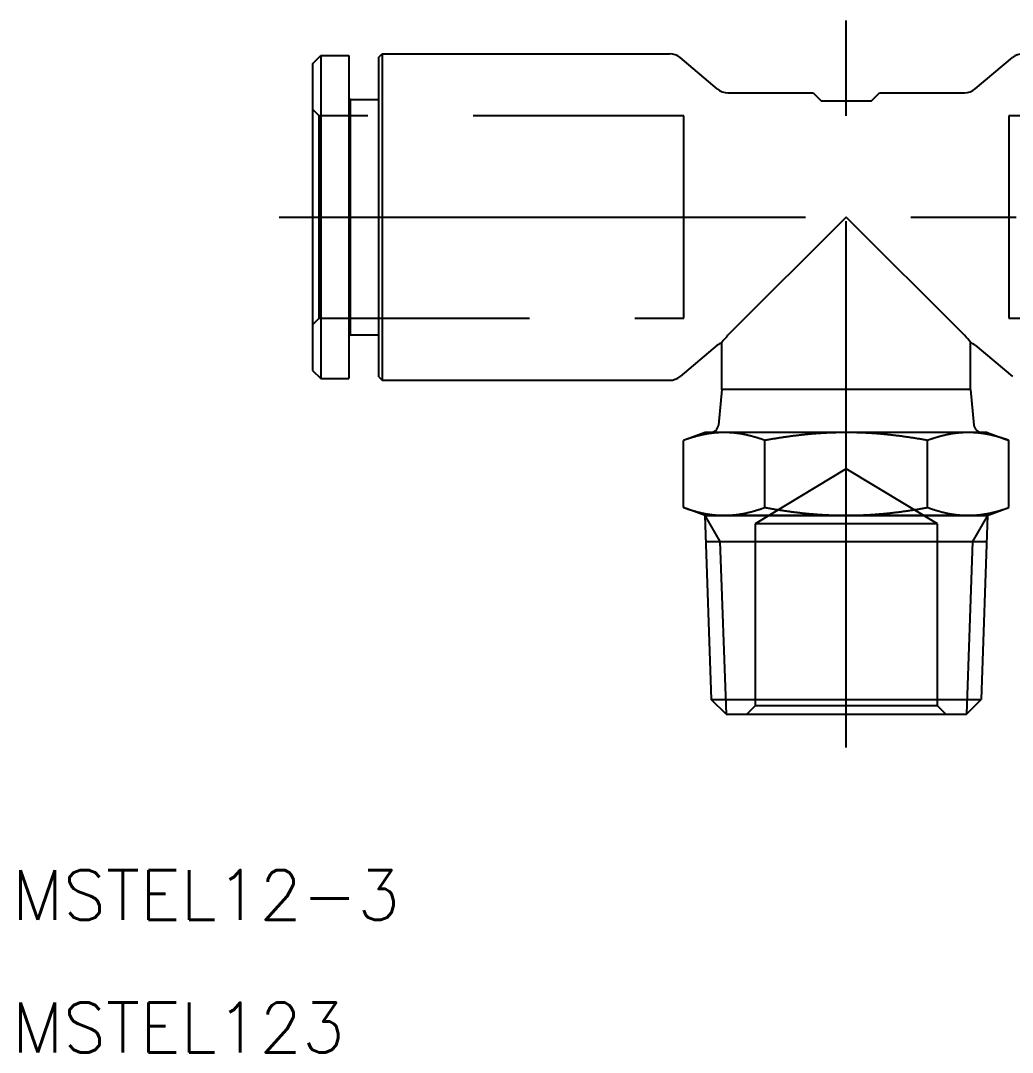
# Model space of a CAD drawing. Extents: x -50 to 64, y -50 to 12.
# Drawn here: x -49.8 to 10, y -50.4 to 11.8 of the extents above; entities that cross this region are included whole.
import ezdxf

# ---------------------------------------------------------------- set-up
doc = ezdxf.new("R2010")
doc.units = 0
doc.linetypes.add('CENTER', pattern=[50.8, 31.75, -6.35, 6.35, -6.35])
doc.linetypes.add('DASHED', pattern=[19.05, 12.7, -6.35])
doc.layers.get('0').update_dxf_attribs({"linetype": 'CONTINUOUS'})
doc.layers.add('CENTER', color=1, linetype='CENTER')
doc.styles.get("Standard").update_dxf_attribs({"font": 'txt.shx', "height": 3, "bigfont": 'bigfont.shx'})

msp = doc.modelspace()

# ---------------------------------------------------------------- linework, layer by layer
at = {"color": 7, "linetype": 'CONTINUOUS'}
for p, q in [((-32.2, 9.25), (-31.7, 9.75)), ((-31.7, 9.75), (-31.7, -9.75)), ((-31.7, 9.75), (-30, 9.75)), ((-30, 9.75), (-30, -9.75)), ((-28.2, 9.65), (-28, 9.85)), ((-28.2, -9.65), (-28.2, 9.65)), ((-28, 9.85), (-28, -9.85)), ((-28, 9.85), (-10.664032, 9.85)), ((-7.778839, 7.734026), (-10.021161, 9.615974)), ((7.778839, 7.734026), (10.021161, 9.615974)), ((-32.2, 9.25), (-32.2, -9.25)), ((-7.135968, 7.5), (-2, 7.5)), ((-2, 7.5), (-1.5, 7)), ((1.5, 7), (2, 7.5)), ((2, 7.5), (7.135968, 7.5)), ((-29.9, 7.1), (-30, 7.2)), ((-29.9, -7.1), (-29.9, 7.1)), ((-29.9, 7.1), (-28.2, 7.1)), ((1.5, 7), (-1.5, 7)), ((0, 0), (-7.135968, -7.135968)), ((7.135968, -7.135968), (0, 0)), ((-29.9, -7.1), (-30, -7.2)), ((-29.9, -7.1), (-28.2, -7.1)), ((-7.778839, -7.734026), (-10.021161, -9.615974)), ((-7.5, -10.4), (-7.5, -7.568614)), ((7.5, -10.4), (7.5, -7.568614)), ((7.778839, -7.734026), (10.021161, -9.615974)), ((-32.2, -9.25), (-31.7, -9.75)), ((-31.7, -9.75), (-30, -9.75)), ((-28.2, -9.65), (-28, -9.85)), ((-28, -9.85), (-10.664032, -9.85)), ((-7.5, -10.4), (-7.706525, -12.547856)), ((7.5, -10.4), (-7.5, -10.4)), ((7.5, -10.4), (7.706525, -12.547856)), ((-8.5, -13), (-9.814955, -13.478604)), ((-7.361216, -13), (-8.5, -13)), ((0, -13), (-7.361216, -13)), ((7.361216, -13), (0, -13)), ((8.5, -13), (7.361216, -13)), ((8.5, -13), (9.814955, -13.478604)), ((-9.814955, -17.521396), (-9.814955, -13.478604)), ((-4.907477, -17.521396), (-4.907477, -13.478604)), ((4.907477, -17.521396), (4.907477, -13.478604)), ((9.814955, -17.521396), (9.814955, -13.478604)), ((-8.5, -18), (-9.814955, -17.521396)), ((8.528302, -18), (-8.528302, -18)), ((-8.528302, -18), (-8.140227, -29.113026)), ((-8.5, -18), (-7.361216, -18)), ((-7.361216, -18), (0, -18)), ((0, -18), (7.361216, -18)), ((7.361216, -18), (8.5, -18)), ((8.528302, -18), (8.140227, -29.113026)), ((8.5, -18), (9.814955, -17.521396)), ((-8.473194, -19.578085), (8.473194, -19.578085)), ((-7.253253, -30), (-8.140227, -29.113026)), ((-8.140227, -29.113026), (8.140227, -29.113026)), ((7.253253, -30), (8.140227, -29.113026)), ((-7.253253, -30), (7.253253, -30))]:
    msp.add_line(p, q, dxfattribs=at)
at = {"color": 3, "linetype": 'DASHED'}
for p, q in [((-31.8, 6.1), (-32.2, 6.5)), ((-9.8, 6.1), (-31.8, 6.1)), ((-31.8, -6.1), (-31.8, 6.1)), ((-9.8, -6.1), (-9.8, 6.1)), ((31.8, 6.1), (9.8, 6.1)), ((9.8, 6.1), (9.8, -6.1)), ((-32.2, -6.5), (-31.8, -6.1)), ((-31.8, -6.1), (-9.8, -6.1)), ((9.8, -6.1), (31.8, -6.1)), ((0, -15.195267), (-5.5, -18.5)), ((5.5, -18.5), (0, -15.195267)), ((-5.5, -18.5), (-5.5, -29.5)), ((5.5, -18.5), (-5.5, -18.5)), ((5.5, -29.5), (5.5, -18.5)), ((-5.5, -29.5), (-6, -30)), ((5.5, -29.5), (-5.5, -29.5)), ((6, -30), (5.5, -29.5))]:
    msp.add_line(p, q, dxfattribs=at)
at = {"color": 3, "linetype": 'CONTINUOUS'}
for p, q in [((-8.528302, -18), (-7.617194, -19.578085)), ((8.528302, -18), (7.617194, -19.578085)), ((-7.617194, -19.578085), (-7.253253, -30)), ((7.617194, -19.578085), (7.253253, -30))]:
    msp.add_line(p, q, dxfattribs=at)
at = {"color": 7}
for points in [[(-7.36122, -13, 0), (-7.38654, -13.0001, 0), (-7.41184, -13.0002, 0), (-7.43711, -13.0005, 0), (-7.46236, -13.0009, 0), (-7.48758, -13.0014, 0), (-7.51277, -13.002, 0), (-7.53795, -13.0027, 0), (-7.5631, -13.0035, 0), (-7.58824, -13.0044, 0), (-7.61335, -13.0054, 0), (-7.63845, -13.0066, 0), (-7.66353, -13.0078, 0), (-7.6886, -13.0092, 0), (-7.71366, -13.0106, 0), (-7.7387, -13.0122, 0), (-7.76374, -13.0138, 0), (-7.78876, -13.0156, 0), (-7.81378, -13.0175, 0), (-7.83879, -13.0195, 0), (-7.8638, -13.0216, 0), (-7.8888, -13.0237, 0), (-7.9138, -13.026, 0), (-7.9388, -13.0284, 0), (-7.9638, -13.0309, 0), (-7.98879, -13.0335, 0), (-8.0138, -13.0363, 0), (-8.0388, -13.0391, 0), (-8.06381, -13.042, 0), (-8.08883, -13.045, 0), (-8.11385, -13.0481, 0), (-8.13888, -13.0514, 0), (-8.16392, -13.0547, 0), (-8.18897, -13.0581, 0), (-8.21404, -13.0617, 0), (-8.23912, -13.0653, 0), (-8.26421, -13.0691, 0), (-8.28932, -13.0729, 0), (-8.31444, -13.0769, 0), (-8.33959, -13.0809, 0), (-8.36475, -13.0851, 0), (-8.38993, -13.0893, 0), (-8.41514, -13.0937, 0), (-8.44037, -13.0982, 0), (-8.46562, -13.1027, 0), (-8.4909, -13.1074, 0), (-8.5162, -13.1122, 0), (-8.54154, -13.1171, 0), (-8.5669, -13.1221, 0), (-8.59229, -13.1272, 0), (-8.61772, -13.1324, 0), (-8.64318, -13.1377, 0), (-8.66867, -13.1431, 0), (-8.6942, -13.1486, 0), (-8.71976, -13.1542, 0), (-8.74536, -13.1599, 0), (-8.771, -13.1658, 0), (-8.79668, -13.1717, 0), (-8.8224, -13.1777, 0), (-8.84817, -13.1839, 0), (-8.87398, -13.1901, 0), (-8.89983, -13.1965, 0), (-8.92573, -13.203, 0), (-8.95168, -13.2095, 0), (-8.97768, -13.2162, 0), (-9.00372, -13.223, 0), (-9.02982, -13.2299, 0), (-9.05597, -13.2369, 0), (-9.08218, -13.244, 0), (-9.10844, -13.2512, 0), (-9.13476, -13.2586, 0), (-9.16113, -13.266, 0), (-9.18756, -13.2736, 0), (-9.21406, -13.2812, 0), (-9.24062, -13.289, 0), (-9.26724, -13.2969, 0), (-9.29392, -13.3049, 0), (-9.32067, -13.313, 0), (-9.34748, -13.3212, 0), (-9.37437, -13.3295, 0), (-9.40132, -13.338, 0), (-9.42835, -13.3465, 0), (-9.45545, -13.3552, 0), (-9.48262, -13.364, 0), (-9.50987, -13.3729, 0), (-9.53719, -13.3819, 0), (-9.56459, -13.3911, 0), (-9.59207, -13.4003, 0), (-9.61964, -13.4097, 0), (-9.64728, -13.4192, 0), (-9.67501, -13.4288, 0), (-9.70282, -13.4385, 0), (-9.73072, -13.4483, 0), (-9.75871, -13.4583, 0), (-9.78679, -13.4684, 0), (-9.81495, -13.4786, 0)], [(-4.90748, -13.4786, 0), (-4.93565, -13.4684, 0), (-4.96372, -13.4583, 0), (-4.99171, -13.4483, 0), (-5.01961, -13.4385, 0), (-5.04742, -13.4288, 0), (-5.07515, -13.4192, 0), (-5.1028, -13.4097, 0), (-5.13036, -13.4003, 0), (-5.15784, -13.3911, 0), (-5.18524, -13.3819, 0), (-5.21256, -13.3729, 0), (-5.23981, -13.364, 0), (-5.26698, -13.3552, 0), (-5.29408, -13.3465, 0), (-5.32111, -13.338, 0), (-5.34806, -13.3295, 0), (-5.37495, -13.3212, 0), (-5.40176, -13.313, 0), (-5.42851, -13.3049, 0), (-5.4552, -13.2969, 0), (-5.48182, -13.289, 0), (-5.50837, -13.2812, 0), (-5.53487, -13.2736, 0), (-5.5613, -13.266, 0), (-5.58768, -13.2586, 0), (-5.61399, -13.2512, 0), (-5.64025, -13.244, 0), (-5.66646, -13.2369, 0), (-5.69261, -13.2299, 0), (-5.71871, -13.223, 0), (-5.74476, -13.2162, 0), (-5.77075, -13.2095, 0), (-5.7967, -13.203, 0), (-5.8226, -13.1965, 0), (-5.84846, -13.1901, 0), (-5.87426, -13.1839, 0), (-5.90003, -13.1777, 0), (-5.92575, -13.1717, 0), (-5.95143, -13.1658, 0), (-5.97707, -13.1599, 0), (-6.00267, -13.1542, 0), (-6.02824, -13.1486, 0), (-6.05376, -13.1431, 0), (-6.07926, -13.1377, 0), (-6.10471, -13.1324, 0), (-6.13014, -13.1272, 0), (-6.15553, -13.1221, 0), (-6.18089, -13.1171, 0), (-6.20623, -13.1122, 0), (-6.23153, -13.1074, 0), (-6.25681, -13.1027, 0), (-6.28207, -13.0982, 0), (-6.30729, -13.0937, 0), (-6.3325, -13.0893, 0), (-6.35768, -13.0851, 0), (-6.38285, -13.0809, 0), (-6.40799, -13.0769, 0), (-6.43312, -13.0729, 0), (-6.45822, -13.0691, 0), (-6.48332, -13.0653, 0), (-6.50839, -13.0617, 0), (-6.53346, -13.0581, 0), (-6.55851, -13.0547, 0), (-6.58355, -13.0514, 0), (-6.60858, -13.0481, 0), (-6.63361, -13.045, 0), (-6.65862, -13.042, 0), (-6.68363, -13.0391, 0), (-6.70864, -13.0363, 0), (-6.73364, -13.0335, 0), (-6.75864, -13.0309, 0), (-6.78363, -13.0284, 0), (-6.80863, -13.026, 0), (-6.83363, -13.0237, 0), (-6.85863, -13.0216, 0), (-6.88364, -13.0195, 0), (-6.90865, -13.0175, 0), (-6.93367, -13.0156, 0), (-6.95869, -13.0138, 0), (-6.98373, -13.0122, 0), (-7.00877, -13.0106, 0), (-7.03383, -13.0092, 0), (-7.0589, -13.0078, 0), (-7.08398, -13.0066, 0), (-7.10908, -13.0054, 0), (-7.1342, -13.0044, 0), (-7.15933, -13.0035, 0), (-7.18448, -13.0027, 0), (-7.20966, -13.002, 0), (-7.23485, -13.0014, 0), (-7.26007, -13.0009, 0), (-7.28532, -13.0005, 0), (-7.31059, -13.0002, 0), (-7.33589, -13.0001, 0), (-7.36122, -13, 0)], [(0, -13, 0), (-0.050656, -13.0001, 0), (-0.101253, -13.0002, 0), (-0.151795, -13.0005, 0), (-0.202285, -13.0009, 0), (-0.252725, -13.0014, 0), (-0.303117, -13.002, 0), (-0.353466, -13.0027, 0), (-0.403773, -13.0035, 0), (-0.45404, -13.0044, 0), (-0.504272, -13.0054, 0), (-0.554469, -13.0066, 0), (-0.604636, -13.0078, 0), (-0.654774, -13.0092, 0), (-0.704887, -13.0106, 0), (-0.754976, -13.0122, 0), (-0.805045, -13.0138, 0), (-0.855096, -13.0156, 0), (-0.905131, -13.0175, 0), (-0.955153, -13.0195, 0), (-1.00516, -13.0216, 0), (-1.05517, -13.0237, 0), (-1.10517, -13.026, 0), (-1.15516, -13.0284, 0), (-1.20516, -13.0309, 0), (-1.25516, -13.0335, 0), (-1.30516, -13.0363, 0), (-1.35517, -13.0391, 0), (-1.40519, -13.042, 0), (-1.45522, -13.045, 0), (-1.50527, -13.0481, 0), (-1.55533, -13.0514, 0), (-1.60541, -13.0547, 0), (-1.65552, -13.0581, 0), (-1.70564, -13.0617, 0), (-1.7558, -13.0653, 0), (-1.80598, -13.0691, 0), (-1.8562, -13.0729, 0), (-1.90645, -13.0769, 0), (-1.95674, -13.0809, 0), (-2.00707, -13.0851, 0), (-2.05743, -13.0893, 0), (-2.10784, -13.0937, 0), (-2.1583, -13.0982, 0), (-2.20881, -13.1027, 0), (-2.25937, -13.1074, 0), (-2.30998, -13.1122, 0), (-2.36064, -13.1171, 0), (-2.41137, -13.1221, 0), (-2.46216, -13.1272, 0), (-2.51301, -13.1324, 0), (-2.56392, -13.1377, 0), (-2.6149, -13.1431, 0), (-2.66596, -13.1486, 0), (-2.71709, -13.1542, 0), (-2.76829, -13.1599, 0), (-2.81957, -13.1658, 0), (-2.87093, -13.1717, 0), (-2.92237, -13.1777, 0), (-2.9739, -13.1839, 0), (-3.02552, -13.1901, 0), (-3.07723, -13.1965, 0), (-3.12903, -13.203, 0), (-3.18093, -13.2095, 0), (-3.23292, -13.2162, 0), (-3.28501, -13.223, 0), (-3.33721, -13.2299, 0), (-3.38951, -13.2369, 0), (-3.44192, -13.244, 0), (-3.49445, -13.2512, 0), (-3.54708, -13.2586, 0), (-3.59983, -13.266, 0), (-3.6527, -13.2736, 0), (-3.70569, -13.2812, 0), (-3.7588, -13.289, 0), (-3.81204, -13.2969, 0), (-3.86541, -13.3049, 0), (-3.9189, -13.313, 0), (-3.97254, -13.3212, 0), (-4.02631, -13.3295, 0), (-4.08022, -13.338, 0), (-4.13427, -13.3465, 0), (-4.18846, -13.3552, 0), (-4.24281, -13.364, 0), (-4.2973, -13.3729, 0), (-4.35195, -13.3819, 0), (-4.40675, -13.3911, 0), (-4.46172, -13.4003, 0), (-4.51684, -13.4097, 0), (-4.57213, -13.4192, 0), (-4.62759, -13.4288, 0), (-4.68321, -13.4385, 0), (-4.73901, -13.4483, 0), (-4.79499, -13.4583, 0), (-4.85114, -13.4684, 0), (-4.90748, -13.4786, 0)], [(4.90748, -13.4786, 0), (4.85114, -13.4684, 0), (4.79499, -13.4583, 0), (4.73901, -13.4483, 0), (4.68321, -13.4385, 0), (4.62759, -13.4288, 0), (4.57213, -13.4192, 0), (4.51684, -13.4097, 0), (4.46172, -13.4003, 0), (4.40675, -13.3911, 0), (4.35195, -13.3819, 0), (4.2973, -13.3729, 0), (4.24281, -13.364, 0), (4.18846, -13.3552, 0), (4.13427, -13.3465, 0), (4.08022, -13.338, 0), (4.02631, -13.3295, 0), (3.97254, -13.3212, 0), (3.9189, -13.313, 0), (3.86541, -13.3049, 0), (3.81204, -13.2969, 0), (3.7588, -13.289, 0), (3.70569, -13.2812, 0), (3.6527, -13.2736, 0), (3.59983, -13.266, 0), (3.54708, -13.2586, 0), (3.49445, -13.2512, 0), (3.44192, -13.244, 0), (3.38951, -13.2369, 0), (3.33721, -13.2299, 0), (3.28501, -13.223, 0), (3.23292, -13.2162, 0), (3.18093, -13.2095, 0), (3.12903, -13.203, 0), (3.07723, -13.1965, 0), (3.02552, -13.1901, 0), (2.9739, -13.1839, 0), (2.92237, -13.1777, 0), (2.87093, -13.1717, 0), (2.81957, -13.1658, 0), (2.76829, -13.1599, 0), (2.71709, -13.1542, 0), (2.66596, -13.1486, 0), (2.6149, -13.1431, 0), (2.56392, -13.1377, 0), (2.51301, -13.1324, 0), (2.46216, -13.1272, 0), (2.41137, -13.1221, 0), (2.36064, -13.1171, 0), (2.30998, -13.1122, 0), (2.25937, -13.1074, 0), (2.20881, -13.1027, 0), (2.1583, -13.0982, 0), (2.10784, -13.0937, 0), (2.05743, -13.0893, 0), (2.00707, -13.0851, 0), (1.95674, -13.0809, 0), (1.90645, -13.0769, 0), (1.8562, -13.0729, 0), (1.80598, -13.0691, 0), (1.7558, -13.0653, 0), (1.70564, -13.0617, 0), (1.65552, -13.0581, 0), (1.60541, -13.0547, 0), (1.55533, -13.0514, 0), (1.50527, -13.0481, 0), (1.45522, -13.045, 0), (1.40519, -13.042, 0), (1.35517, -13.0391, 0), (1.30516, -13.0363, 0), (1.25516, -13.0335, 0), (1.20516, -13.0309, 0), (1.15516, -13.0284, 0), (1.10517, -13.026, 0), (1.05517, -13.0237, 0), (1.00516, -13.0216, 0), (0.955153, -13.0195, 0), (0.905131, -13.0175, 0), (0.855096, -13.0156, 0), (0.805045, -13.0138, 0), (0.754976, -13.0122, 0), (0.704887, -13.0106, 0), (0.654774, -13.0092, 0), (0.604636, -13.0078, 0), (0.554469, -13.0066, 0), (0.504272, -13.0054, 0), (0.45404, -13.0044, 0), (0.403773, -13.0035, 0), (0.353466, -13.0027, 0), (0.303117, -13.002, 0), (0.252725, -13.0014, 0), (0.202285, -13.0009, 0), (0.151795, -13.0005, 0), (0.101253, -13.0002, 0), (0.050656, -13.0001, 0), (0, -13, 0)], [(7.36122, -13, 0), (7.33589, -13.0001, 0), (7.31059, -13.0002, 0), (7.28532, -13.0005, 0), (7.26007, -13.0009, 0), (7.23485, -13.0014, 0), (7.20966, -13.002, 0), (7.18448, -13.0027, 0), (7.15933, -13.0035, 0), (7.1342, -13.0044, 0), (7.10908, -13.0054, 0), (7.08398, -13.0066, 0), (7.0589, -13.0078, 0), (7.03383, -13.0092, 0), (7.00877, -13.0106, 0), (6.98373, -13.0122, 0), (6.95869, -13.0138, 0), (6.93367, -13.0156, 0), (6.90865, -13.0175, 0), (6.88364, -13.0195, 0), (6.85863, -13.0216, 0), (6.83363, -13.0237, 0), (6.80863, -13.026, 0), (6.78363, -13.0284, 0), (6.75864, -13.0309, 0), (6.73364, -13.0335, 0), (6.70864, -13.0363, 0), (6.68363, -13.0391, 0), (6.65862, -13.042, 0), (6.63361, -13.045, 0), (6.60858, -13.0481, 0), (6.58355, -13.0514, 0), (6.55851, -13.0547, 0), (6.53346, -13.0581, 0), (6.50839, -13.0617, 0), (6.48332, -13.0653, 0), (6.45822, -13.0691, 0), (6.43312, -13.0729, 0), (6.40799, -13.0769, 0), (6.38285, -13.0809, 0), (6.35768, -13.0851, 0), (6.3325, -13.0893, 0), (6.30729, -13.0937, 0), (6.28207, -13.0982, 0), (6.25681, -13.1027, 0), (6.23153, -13.1074, 0), (6.20623, -13.1122, 0), (6.18089, -13.1171, 0), (6.15553, -13.1221, 0), (6.13014, -13.1272, 0), (6.10471, -13.1324, 0), (6.07926, -13.1377, 0), (6.05376, -13.1431, 0), (6.02824, -13.1486, 0), (6.00267, -13.1542, 0), (5.97707, -13.1599, 0), (5.95143, -13.1658, 0), (5.92575, -13.1717, 0), (5.90003, -13.1777, 0), (5.87426, -13.1839, 0), (5.84846, -13.1901, 0), (5.8226, -13.1965, 0), (5.7967, -13.203, 0), (5.77075, -13.2095, 0), (5.74476, -13.2162, 0), (5.71871, -13.223, 0), (5.69261, -13.2299, 0), (5.66646, -13.2369, 0), (5.64025, -13.244, 0), (5.61399, -13.2512, 0), (5.58768, -13.2586, 0), (5.5613, -13.266, 0), (5.53487, -13.2736, 0), (5.50837, -13.2812, 0), (5.48182, -13.289, 0), (5.4552, -13.2969, 0), (5.42851, -13.3049, 0), (5.40176, -13.313, 0), (5.37495, -13.3212, 0), (5.34806, -13.3295, 0), (5.32111, -13.338, 0), (5.29408, -13.3465, 0), (5.26698, -13.3552, 0), (5.23981, -13.364, 0), (5.21256, -13.3729, 0), (5.18524, -13.3819, 0), (5.15784, -13.3911, 0), (5.13036, -13.4003, 0), (5.1028, -13.4097, 0), (5.07515, -13.4192, 0), (5.04742, -13.4288, 0), (5.01961, -13.4385, 0), (4.99171, -13.4483, 0), (4.96372, -13.4583, 0), (4.93565, -13.4684, 0), (4.90748, -13.4786, 0)], [(9.81495, -13.4786, 0), (9.78679, -13.4684, 0), (9.75871, -13.4583, 0), (9.73072, -13.4483, 0), (9.70282, -13.4385, 0), (9.67501, -13.4288, 0), (9.64728, -13.4192, 0), (9.61964, -13.4097, 0), (9.59207, -13.4003, 0), (9.56459, -13.3911, 0), (9.53719, -13.3819, 0), (9.50987, -13.3729, 0), (9.48262, -13.364, 0), (9.45545, -13.3552, 0), (9.42835, -13.3465, 0), (9.40132, -13.338, 0), (9.37437, -13.3295, 0), (9.34748, -13.3212, 0), (9.32067, -13.313, 0), (9.29392, -13.3049, 0), (9.26724, -13.2969, 0), (9.24062, -13.289, 0), (9.21406, -13.2812, 0), (9.18756, -13.2736, 0), (9.16113, -13.266, 0), (9.13476, -13.2586, 0), (9.10844, -13.2512, 0), (9.08218, -13.244, 0), (9.05597, -13.2369, 0), (9.02982, -13.2299, 0), (9.00372, -13.223, 0), (8.97768, -13.2162, 0), (8.95168, -13.2095, 0), (8.92573, -13.203, 0), (8.89983, -13.1965, 0), (8.87398, -13.1901, 0), (8.84817, -13.1839, 0), (8.8224, -13.1777, 0), (8.79668, -13.1717, 0), (8.771, -13.1658, 0), (8.74536, -13.1599, 0), (8.71976, -13.1542, 0), (8.6942, -13.1486, 0), (8.66867, -13.1431, 0), (8.64318, -13.1377, 0), (8.61772, -13.1324, 0), (8.59229, -13.1272, 0), (8.5669, -13.1221, 0), (8.54154, -13.1171, 0), (8.5162, -13.1122, 0), (8.4909, -13.1074, 0), (8.46562, -13.1027, 0), (8.44037, -13.0982, 0), (8.41514, -13.0937, 0), (8.38993, -13.0893, 0), (8.36475, -13.0851, 0), (8.33959, -13.0809, 0), (8.31444, -13.0769, 0), (8.28932, -13.0729, 0), (8.26421, -13.0691, 0), (8.23912, -13.0653, 0), (8.21404, -13.0617, 0), (8.18897, -13.0581, 0), (8.16392, -13.0547, 0), (8.13888, -13.0514, 0), (8.11385, -13.0481, 0), (8.08883, -13.045, 0), (8.06381, -13.042, 0), (8.0388, -13.0391, 0), (8.0138, -13.0363, 0), (7.98879, -13.0335, 0), (7.9638, -13.0309, 0), (7.9388, -13.0284, 0), (7.9138, -13.026, 0), (7.8888, -13.0237, 0), (7.8638, -13.0216, 0), (7.83879, -13.0195, 0), (7.81378, -13.0175, 0), (7.78876, -13.0156, 0), (7.76374, -13.0138, 0), (7.7387, -13.0122, 0), (7.71366, -13.0106, 0), (7.6886, -13.0092, 0), (7.66353, -13.0078, 0), (7.63845, -13.0066, 0), (7.61335, -13.0054, 0), (7.58824, -13.0044, 0), (7.5631, -13.0035, 0), (7.53795, -13.0027, 0), (7.51277, -13.002, 0), (7.48758, -13.0014, 0), (7.46236, -13.0009, 0), (7.43711, -13.0005, 0), (7.41184, -13.0002, 0), (7.38654, -13.0001, 0), (7.36122, -13, 0)], [(-9.81495, -17.5214, 0), (-9.78701, -17.5315, 0), (-9.75915, -17.5415, 0), (-9.73137, -17.5514, 0), (-9.70368, -17.5612, 0), (-9.67606, -17.5709, 0), (-9.64853, -17.5804, 0), (-9.62107, -17.5898, 0), (-9.59369, -17.5991, 0), (-9.56638, -17.6083, 0), (-9.53915, -17.6174, 0), (-9.51199, -17.6264, 0), (-9.4849, -17.6353, 0), (-9.45789, -17.644, 0), (-9.43094, -17.6526, 0), (-9.40405, -17.6612, 0), (-9.37724, -17.6696, 0), (-9.35049, -17.6779, 0), (-9.3238, -17.6861, 0), (-9.29717, -17.6941, 0), (-9.27061, -17.7021, 0), (-9.2441, -17.71, 0), (-9.21765, -17.7177, 0), (-9.19126, -17.7254, 0), (-9.16492, -17.7329, 0), (-9.13864, -17.7403, 0), (-9.11242, -17.7477, 0), (-9.08624, -17.7549, 0), (-9.06012, -17.762, 0), (-9.03404, -17.769, 0), (-9.00801, -17.7759, 0), (-8.98203, -17.7827, 0), (-8.9561, -17.7893, 0), (-8.93021, -17.7959, 0), (-8.90436, -17.8024, 0), (-8.87856, -17.8087, 0), (-8.85279, -17.815, 0), (-8.82707, -17.8212, 0), (-8.80138, -17.8272, 0), (-8.77573, -17.8331, 0), (-8.75012, -17.839, 0), (-8.72454, -17.8447, 0), (-8.699, -17.8504, 0), (-8.67349, -17.8559, 0), (-8.64801, -17.8613, 0), (-8.62255, -17.8666, 0), (-8.59713, -17.8718, 0), (-8.57174, -17.877, 0), (-8.54637, -17.882, 0), (-8.52103, -17.8869, 0), (-8.49571, -17.8917, 0), (-8.47041, -17.8964, 0), (-8.44514, -17.901, 0), (-8.41988, -17.9055, 0), (-8.39465, -17.9099, 0), (-8.36943, -17.9141, 0), (-8.34423, -17.9183, 0), (-8.31905, -17.9224, 0), (-8.29387, -17.9264, 0), (-8.26872, -17.9303, 0), (-8.24357, -17.934, 0), (-8.21844, -17.9377, 0), (-8.19331, -17.9413, 0), (-8.16819, -17.9447, 0), (-8.14308, -17.9481, 0), (-8.11798, -17.9513, 0), (-8.09288, -17.9545, 0), (-8.06778, -17.9575, 0), (-8.04269, -17.9605, 0), (-8.01759, -17.9633, 0), (-7.9925, -17.9661, 0), (-7.9674, -17.9687, 0), (-7.9423, -17.9712, 0), (-7.9172, -17.9736, 0), (-7.89209, -17.976, 0), (-7.86697, -17.9782, 0), (-7.84185, -17.9803, 0), (-7.81672, -17.9823, 0), (-7.79157, -17.9842, 0), (-7.76642, -17.986, 0), (-7.74125, -17.9877, 0), (-7.71607, -17.9892, 0), (-7.69087, -17.9907, 0), (-7.66565, -17.9921, 0), (-7.64042, -17.9933, 0), (-7.61516, -17.9945, 0), (-7.58988, -17.9955, 0), (-7.56459, -17.9965, 0), (-7.53926, -17.9973, 0), (-7.51391, -17.998, 0), (-7.48854, -17.9986, 0), (-7.46314, -17.9991, 0), (-7.4377, -17.9995, 0), (-7.41224, -17.9998, 0), (-7.38675, -17.9999, 0), (-7.36122, -18, 0)], [(-7.36122, -18, 0), (-7.33569, -17.9999, 0), (-7.31019, -17.9998, 0), (-7.28473, -17.9995, 0), (-7.25929, -17.9991, 0), (-7.23389, -17.9986, 0), (-7.20852, -17.998, 0), (-7.18317, -17.9973, 0), (-7.15785, -17.9965, 0), (-7.13255, -17.9955, 0), (-7.10727, -17.9945, 0), (-7.08202, -17.9933, 0), (-7.05678, -17.9921, 0), (-7.03157, -17.9907, 0), (-7.00637, -17.9892, 0), (-6.98118, -17.9877, 0), (-6.95601, -17.986, 0), (-6.93086, -17.9842, 0), (-6.90571, -17.9823, 0), (-6.88058, -17.9803, 0), (-6.85546, -17.9782, 0), (-6.83034, -17.976, 0), (-6.80523, -17.9736, 0), (-6.78013, -17.9712, 0), (-6.75503, -17.9687, 0), (-6.72993, -17.9661, 0), (-6.70484, -17.9633, 0), (-6.67975, -17.9605, 0), (-6.65465, -17.9575, 0), (-6.62955, -17.9545, 0), (-6.60445, -17.9513, 0), (-6.57935, -17.9481, 0), (-6.55424, -17.9447, 0), (-6.52912, -17.9413, 0), (-6.504, -17.9377, 0), (-6.47886, -17.934, 0), (-6.45372, -17.9303, 0), (-6.42856, -17.9264, 0), (-6.40339, -17.9224, 0), (-6.3782, -17.9183, 0), (-6.353, -17.9141, 0), (-6.32778, -17.9099, 0), (-6.30255, -17.9055, 0), (-6.27729, -17.901, 0), (-6.25202, -17.8964, 0), (-6.22672, -17.8917, 0), (-6.2014, -17.8869, 0), (-6.17606, -17.882, 0), (-6.15069, -17.877, 0), (-6.1253, -17.8718, 0), (-6.09988, -17.8666, 0), (-6.07443, -17.8613, 0), (-6.04895, -17.8559, 0), (-6.02343, -17.8504, 0), (-5.99789, -17.8447, 0), (-5.97231, -17.839, 0), (-5.9467, -17.8331, 0), (-5.92105, -17.8272, 0), (-5.89536, -17.8212, 0), (-5.86964, -17.815, 0), (-5.84388, -17.8087, 0), (-5.81807, -17.8024, 0), (-5.79222, -17.7959, 0), (-5.76633, -17.7893, 0), (-5.7404, -17.7827, 0), (-5.71442, -17.7759, 0), (-5.68839, -17.769, 0), (-5.66232, -17.762, 0), (-5.63619, -17.7549, 0), (-5.61002, -17.7477, 0), (-5.58379, -17.7403, 0), (-5.55751, -17.7329, 0), (-5.53117, -17.7254, 0), (-5.50478, -17.7177, 0), (-5.47833, -17.71, 0), (-5.45183, -17.7021, 0), (-5.42526, -17.6941, 0), (-5.39863, -17.6861, 0), (-5.37195, -17.6779, 0), (-5.34519, -17.6696, 0), (-5.31838, -17.6612, 0), (-5.2915, -17.6526, 0), (-5.26455, -17.644, 0), (-5.23753, -17.6353, 0), (-5.21044, -17.6264, 0), (-5.18328, -17.6174, 0), (-5.15605, -17.6083, 0), (-5.12874, -17.5991, 0), (-5.10136, -17.5898, 0), (-5.07391, -17.5804, 0), (-5.04637, -17.5709, 0), (-5.01876, -17.5612, 0), (-4.99106, -17.5514, 0), (-4.96328, -17.5415, 0), (-4.93542, -17.5315, 0), (-4.90748, -17.5214, 0)], [(-4.90748, -17.5214, 0), (-4.85159, -17.5315, 0), (-4.79586, -17.5415, 0), (-4.74031, -17.5514, 0), (-4.68492, -17.5612, 0), (-4.62969, -17.5709, 0), (-4.57462, -17.5804, 0), (-4.5197, -17.5898, 0), (-4.46494, -17.5991, 0), (-4.41033, -17.6083, 0), (-4.35587, -17.6174, 0), (-4.30155, -17.6264, 0), (-4.24737, -17.6353, 0), (-4.19334, -17.644, 0), (-4.13944, -17.6526, 0), (-4.08568, -17.6612, 0), (-4.03204, -17.6696, 0), (-3.97854, -17.6779, 0), (-3.92516, -17.6861, 0), (-3.87191, -17.6941, 0), (-3.81878, -17.7021, 0), (-3.76577, -17.71, 0), (-3.71287, -17.7177, 0), (-3.66009, -17.7254, 0), (-3.60742, -17.7329, 0), (-3.55486, -17.7403, 0), (-3.5024, -17.7477, 0), (-3.45005, -17.7549, 0), (-3.3978, -17.762, 0), (-3.34565, -17.769, 0), (-3.29359, -17.7759, 0), (-3.24163, -17.7827, 0), (-3.18976, -17.7893, 0), (-3.13798, -17.7959, 0), (-3.08629, -17.8024, 0), (-3.03468, -17.8087, 0), (-2.98315, -17.815, 0), (-2.9317, -17.8212, 0), (-2.88033, -17.8272, 0), (-2.82903, -17.8331, 0), (-2.77781, -17.839, 0), (-2.72665, -17.8447, 0), (-2.67556, -17.8504, 0), (-2.62454, -17.8559, 0), (-2.57358, -17.8613, 0), (-2.52268, -17.8666, 0), (-2.47183, -17.8718, 0), (-2.42104, -17.877, 0), (-2.37031, -17.882, 0), (-2.31962, -17.8869, 0), (-2.26898, -17.8917, 0), (-2.21839, -17.8964, 0), (-2.16784, -17.901, 0), (-2.11733, -17.9055, 0), (-2.06686, -17.9099, 0), (-2.01643, -17.9141, 0), (-1.96603, -17.9183, 0), (-1.91566, -17.9224, 0), (-1.86532, -17.9264, 0), (-1.815, -17.9303, 0), (-1.76471, -17.934, 0), (-1.71444, -17.9377, 0), (-1.66419, -17.9413, 0), (-1.61395, -17.9447, 0), (-1.56373, -17.9481, 0), (-1.51352, -17.9513, 0), (-1.46332, -17.9545, 0), (-1.41313, -17.9575, 0), (-1.36294, -17.9605, 0), (-1.31275, -17.9633, 0), (-1.26256, -17.9661, 0), (-1.21237, -17.9687, 0), (-1.16217, -17.9712, 0), (-1.11197, -17.9736, 0), (-1.06175, -17.976, 0), (-1.01152, -17.9782, 0), (-0.961269, -17.9803, 0), (-0.911003, -17.9823, 0), (-0.860716, -17.9842, 0), (-0.810405, -17.986, 0), (-0.760067, -17.9877, 0), (-0.7097, -17.9892, 0), (-0.659302, -17.9907, 0), (-0.608869, -17.9921, 0), (-0.558399, -17.9933, 0), (-0.507889, -17.9945, 0), (-0.457337, -17.9955, 0), (-0.406739, -17.9965, 0), (-0.356094, -17.9973, 0), (-0.305398, -17.998, 0), (-0.254648, -17.9986, 0), (-0.203842, -17.9991, 0), (-0.152978, -17.9995, 0), (-0.102051, -17.9998, 0), (-0.051059, -17.9999, 0), (0, -18, 0)], [(0, -18, 0), (0.051059, -17.9999, 0), (0.102051, -17.9998, 0), (0.152978, -17.9995, 0), (0.203842, -17.9991, 0), (0.254648, -17.9986, 0), (0.305398, -17.998, 0), (0.356094, -17.9973, 0), (0.406739, -17.9965, 0), (0.457337, -17.9955, 0), (0.507889, -17.9945, 0), (0.558399, -17.9933, 0), (0.608869, -17.9921, 0), (0.659302, -17.9907, 0), (0.7097, -17.9892, 0), (0.760067, -17.9877, 0), (0.810405, -17.986, 0), (0.860716, -17.9842, 0), (0.911003, -17.9823, 0), (0.961269, -17.9803, 0), (1.01152, -17.9782, 0), (1.06175, -17.976, 0), (1.11197, -17.9736, 0), (1.16217, -17.9712, 0), (1.21237, -17.9687, 0), (1.26256, -17.9661, 0), (1.31275, -17.9633, 0), (1.36294, -17.9605, 0), (1.41313, -17.9575, 0), (1.46332, -17.9545, 0), (1.51352, -17.9513, 0), (1.56373, -17.9481, 0), (1.61395, -17.9447, 0), (1.66419, -17.9413, 0), (1.71444, -17.9377, 0), (1.76471, -17.934, 0), (1.815, -17.9303, 0), (1.86532, -17.9264, 0), (1.91566, -17.9224, 0), (1.96603, -17.9183, 0), (2.01643, -17.9141, 0), (2.06686, -17.9099, 0), (2.11733, -17.9055, 0), (2.16784, -17.901, 0), (2.21839, -17.8964, 0), (2.26898, -17.8917, 0), (2.31962, -17.8869, 0), (2.37031, -17.882, 0), (2.42104, -17.877, 0), (2.47183, -17.8718, 0), (2.52268, -17.8666, 0), (2.57358, -17.8613, 0), (2.62454, -17.8559, 0), (2.67556, -17.8504, 0), (2.72665, -17.8447, 0), (2.77781, -17.839, 0), (2.82903, -17.8331, 0), (2.88033, -17.8272, 0), (2.9317, -17.8212, 0), (2.98315, -17.815, 0), (3.03468, -17.8087, 0), (3.08629, -17.8024, 0), (3.13798, -17.7959, 0), (3.18976, -17.7893, 0), (3.24163, -17.7827, 0), (3.29359, -17.7759, 0), (3.34565, -17.769, 0), (3.3978, -17.762, 0), (3.45005, -17.7549, 0), (3.5024, -17.7477, 0), (3.55486, -17.7403, 0), (3.60742, -17.7329, 0), (3.66009, -17.7254, 0), (3.71287, -17.7177, 0), (3.76577, -17.71, 0), (3.81878, -17.7021, 0), (3.87191, -17.6941, 0), (3.92516, -17.6861, 0), (3.97854, -17.6779, 0), (4.03204, -17.6696, 0), (4.08568, -17.6612, 0), (4.13944, -17.6526, 0), (4.19334, -17.644, 0), (4.24737, -17.6353, 0), (4.30155, -17.6264, 0), (4.35587, -17.6174, 0), (4.41033, -17.6083, 0), (4.46494, -17.5991, 0), (4.5197, -17.5898, 0), (4.57462, -17.5804, 0), (4.62969, -17.5709, 0), (4.68492, -17.5612, 0), (4.74031, -17.5514, 0), (4.79586, -17.5415, 0), (4.85159, -17.5315, 0), (4.90748, -17.5214, 0)], [(4.90748, -17.5214, 0), (4.93542, -17.5315, 0), (4.96328, -17.5415, 0), (4.99106, -17.5514, 0), (5.01876, -17.5612, 0), (5.04637, -17.5709, 0), (5.07391, -17.5804, 0), (5.10136, -17.5898, 0), (5.12874, -17.5991, 0), (5.15605, -17.6083, 0), (5.18328, -17.6174, 0), (5.21044, -17.6264, 0), (5.23753, -17.6353, 0), (5.26455, -17.644, 0), (5.2915, -17.6526, 0), (5.31838, -17.6612, 0), (5.34519, -17.6696, 0), (5.37195, -17.6779, 0), (5.39863, -17.6861, 0), (5.42526, -17.6941, 0), (5.45183, -17.7021, 0), (5.47833, -17.71, 0), (5.50478, -17.7177, 0), (5.53117, -17.7254, 0), (5.55751, -17.7329, 0), (5.58379, -17.7403, 0), (5.61002, -17.7477, 0), (5.63619, -17.7549, 0), (5.66232, -17.762, 0), (5.68839, -17.769, 0), (5.71442, -17.7759, 0), (5.7404, -17.7827, 0), (5.76633, -17.7893, 0), (5.79222, -17.7959, 0), (5.81807, -17.8024, 0), (5.84388, -17.8087, 0), (5.86964, -17.815, 0), (5.89536, -17.8212, 0), (5.92105, -17.8272, 0), (5.9467, -17.8331, 0), (5.97231, -17.839, 0), (5.99789, -17.8447, 0), (6.02343, -17.8504, 0), (6.04895, -17.8559, 0), (6.07443, -17.8613, 0), (6.09988, -17.8666, 0), (6.1253, -17.8718, 0), (6.15069, -17.877, 0), (6.17606, -17.882, 0), (6.2014, -17.8869, 0), (6.22672, -17.8917, 0), (6.25202, -17.8964, 0), (6.27729, -17.901, 0), (6.30255, -17.9055, 0), (6.32778, -17.9099, 0), (6.353, -17.9141, 0), (6.3782, -17.9183, 0), (6.40339, -17.9224, 0), (6.42856, -17.9264, 0), (6.45372, -17.9303, 0), (6.47886, -17.934, 0), (6.504, -17.9377, 0), (6.52912, -17.9413, 0), (6.55424, -17.9447, 0), (6.57935, -17.9481, 0), (6.60445, -17.9513, 0), (6.62955, -17.9545, 0), (6.65465, -17.9575, 0), (6.67975, -17.9605, 0), (6.70484, -17.9633, 0), (6.72993, -17.9661, 0), (6.75503, -17.9687, 0), (6.78013, -17.9712, 0), (6.80523, -17.9736, 0), (6.83034, -17.976, 0), (6.85546, -17.9782, 0), (6.88058, -17.9803, 0), (6.90571, -17.9823, 0), (6.93086, -17.9842, 0), (6.95601, -17.986, 0), (6.98118, -17.9877, 0), (7.00637, -17.9892, 0), (7.03157, -17.9907, 0), (7.05678, -17.9921, 0), (7.08202, -17.9933, 0), (7.10727, -17.9945, 0), (7.13255, -17.9955, 0), (7.15785, -17.9965, 0), (7.18317, -17.9973, 0), (7.20852, -17.998, 0), (7.23389, -17.9986, 0), (7.25929, -17.9991, 0), (7.28473, -17.9995, 0), (7.31019, -17.9998, 0), (7.33569, -17.9999, 0), (7.36122, -18, 0)], [(7.36122, -18, 0), (7.38675, -17.9999, 0), (7.41224, -17.9998, 0), (7.4377, -17.9995, 0), (7.46314, -17.9991, 0), (7.48854, -17.9986, 0), (7.51391, -17.998, 0), (7.53926, -17.9973, 0), (7.56459, -17.9965, 0), (7.58988, -17.9955, 0), (7.61516, -17.9945, 0), (7.64042, -17.9933, 0), (7.66565, -17.9921, 0), (7.69087, -17.9907, 0), (7.71607, -17.9892, 0), (7.74125, -17.9877, 0), (7.76642, -17.986, 0), (7.79157, -17.9842, 0), (7.81672, -17.9823, 0), (7.84185, -17.9803, 0), (7.86697, -17.9782, 0), (7.89209, -17.976, 0), (7.9172, -17.9736, 0), (7.9423, -17.9712, 0), (7.9674, -17.9687, 0), (7.9925, -17.9661, 0), (8.01759, -17.9633, 0), (8.04269, -17.9605, 0), (8.06778, -17.9575, 0), (8.09288, -17.9545, 0), (8.11798, -17.9513, 0), (8.14308, -17.9481, 0), (8.16819, -17.9447, 0), (8.19331, -17.9413, 0), (8.21844, -17.9377, 0), (8.24357, -17.934, 0), (8.26872, -17.9303, 0), (8.29387, -17.9264, 0), (8.31905, -17.9224, 0), (8.34423, -17.9183, 0), (8.36943, -17.9141, 0), (8.39465, -17.9099, 0), (8.41988, -17.9055, 0), (8.44514, -17.901, 0), (8.47041, -17.8964, 0), (8.49571, -17.8917, 0), (8.52103, -17.8869, 0), (8.54637, -17.882, 0), (8.57174, -17.877, 0), (8.59713, -17.8718, 0), (8.62255, -17.8666, 0), (8.64801, -17.8613, 0), (8.67349, -17.8559, 0), (8.699, -17.8504, 0), (8.72454, -17.8447, 0), (8.75012, -17.839, 0), (8.77573, -17.8331, 0), (8.80138, -17.8272, 0), (8.82707, -17.8212, 0), (8.85279, -17.815, 0), (8.87856, -17.8087, 0), (8.90436, -17.8024, 0), (8.93021, -17.7959, 0), (8.9561, -17.7893, 0), (8.98203, -17.7827, 0), (9.00801, -17.7759, 0), (9.03404, -17.769, 0), (9.06012, -17.762, 0), (9.08624, -17.7549, 0), (9.11242, -17.7477, 0), (9.13864, -17.7403, 0), (9.16492, -17.7329, 0), (9.19126, -17.7254, 0), (9.21765, -17.7177, 0), (9.2441, -17.71, 0), (9.27061, -17.7021, 0), (9.29717, -17.6941, 0), (9.3238, -17.6861, 0), (9.35049, -17.6779, 0), (9.37724, -17.6696, 0), (9.40405, -17.6612, 0), (9.43094, -17.6526, 0), (9.45789, -17.644, 0), (9.4849, -17.6353, 0), (9.51199, -17.6264, 0), (9.53915, -17.6174, 0), (9.56638, -17.6083, 0), (9.59369, -17.5991, 0), (9.62107, -17.5898, 0), (9.64853, -17.5804, 0), (9.67606, -17.5709, 0), (9.70368, -17.5612, 0), (9.73137, -17.5514, 0), (9.75915, -17.5415, 0), (9.78701, -17.5315, 0), (9.81495, -17.5214, 0)]]:
    msp.add_polyline3d(points, dxfattribs=at)
at = {"color": 7, "linetype": 'CONTINUOUS'}
for centre, radius, start, end in [((-10.664032, 8.85), 1, 49.99374399, 90), ((10.664032, 8.85), 1, 90, 130.00625601), ((-7.135968, 8.5), 1, 229.99374399, 270), ((7.135968, 8.5), 1, 270, 310.00625601), ((-4.474587, -9.744752), 3.726755, 135.57180702, 144.27305676), ((4.462784, -9.754682), 3.742135, 35.74485899, 44.41027723), ((-7.135968, -8.5), 1, 111.34802627, 130.00625601), ((7.135968, -8.5), 1, 49.99374399, 68.65197373), ((-10.664032, -8.85), 1, 270, 310.00625601), ((-8.204229, -12.5), 0.5, 270, 354.50767544), ((8.204229, -12.5), 0.5, 185.49232456, 270)]:
    msp.add_arc(centre, radius, start, end, dxfattribs=at)
at = {"layer": 'CENTER', "color": 1, "linetype": 'CENTER'}
for p, q in [((0, -32), (0, 11.85)), ((-34.2, 0), (34.2, 0))]:
    msp.add_line(p, q, dxfattribs=at)

# ---------------------------------------------------------------- texts
at = {"color": 7, "linetype": 'CONTINUOUS'}
for s, p in [('MSTEL12-3', (-50.317666, -42.397253)), ('MSTEL123', (-50.317666, -50.397253))]:
    msp.add_text(s, height=3, dxfattribs=at).set_placement(p)

doc.saveas('drawing.dxf')
